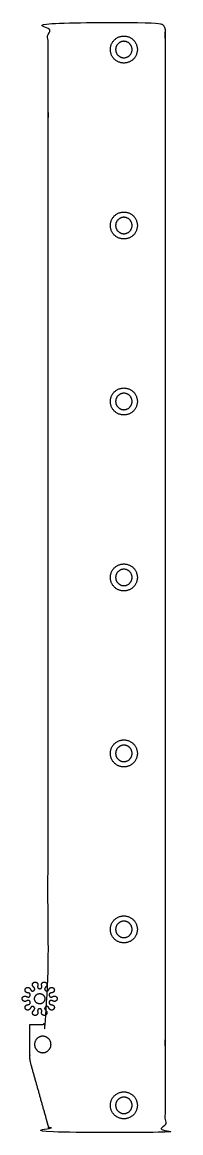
# Model space of a CAD drawing. Header units: millimetres. Extents: x 135 to 565, y 461 to 893.
# Drawn here: x 138.4 to 200, y 460.8 to 893.1 of the extents above; entities that cross this region are included whole.
import ezdxf

# ---------------------------------------------------------------- set-up
doc = ezdxf.new("R2010")
doc.units = ezdxf.units.MM
doc.header["$MEASUREMENT"] = 0
doc.layers.add('Y plates', color=18, linetype='Continuous', true_color=0x000000)

msp = doc.modelspace()

# ---------------------------------------------------------------- linework, layer by layer
at = {"layer": 'Y plates'}
for points, weights, degree, knots in [([(141.351323, 503.0013229999996), (141.351323, 496.4139750957321), (141.351323, 489.8266271914646), (141.351323, 489.0013229999996), (141.5741494169613, 488.2066687378492), (145.0815678603448, 475.6983447555201), (148.5889863037282, 463.1900207731911), (149.2030829054898, 460.9999999999994), (151.4775730952479, 461), (170.1887865476225, 461), (190.9499999999972, 461), (193.9499999999986, 460.9999999999985), (193.9499999999986, 464), (193.9499999999986, 677), (193.9499999999986, 890), (193.9499999999986, 893.0000000000014), (190.9499999999972, 893), (170.5515414527446, 893), (151.4030829054921, 893), (148.4030829054907, 893.0000000000014), (148.4030829054907, 890), (148.40308290549, 696.5006614999998), (148.4030829054892, 503.0013229999996), (145.2772029527446, 503.0013229999996), (141.351323, 503.0013229999996)], [1, 1, 1, 0.9906720607344748, 1, 1, 1, 0.7968667001458771, 1, 1, 1, 0.70710678118638, 1, 1, 1, 0.7071067811863767, 1, 1, 1, 0.7071067811863834, 1, 1, 1, 1, 1], 2, [833.8504369054896, 833.8504369054896, 833.8504369054896, 847.0251327140246, 847.0251327140246, 848.6654477539513, 848.6654477539513, 874.6469914327934, 874.6469914327934, 878.5392228932141, 878.5392228932141, 879.4156896137952, 879.4156896137952, 884.1280785941813, 884.1280785941813, 1310.128078594181, 1310.128078594181, 1314.840467574567, 1314.840467574567, 1315.699942206267, 1315.699942206267, 1320.412331186653, 1320.412331186653, 1707.411008186653, 1707.411008186653, 1715.262768092142, 1715.262768092142, 1715.262768092142]), ([(172.65, 882.5), (172.65, 877.25), (177.9, 877.25), (183.15, 877.25), (183.15, 882.5), (183.15, 887.75), (177.9, 887.75), (172.65, 887.75), (172.65, 882.5)], [1, 0.7071067811865476, 1, 0.7071067811865476, 1, 0.7071067811865476, 1, 0.7071067811865476, 1], 2, [-32.98672286269283, -32.98672286269283, -32.98672286269283, -24.74004214701962, -24.74004214701962, -16.49336143134641, -16.49336143134641, -8.246680715673207, -8.246680715673207, 0, 0, 0]), ([(174.7, 882.5), (174.7, 885.6999999999999), (177.9, 885.7), (181.1, 885.6999999999999), (181.1, 882.5), (181.1, 879.3), (177.9, 879.3), (174.7, 879.3), (174.7, 882.5)], [1, 0.7071067811865476, 1, 0.7071067811865476, 1, 0.7071067811865476, 1, 0.7071067811865476, 1], 2, [0, 0, 0, 5.026548245743669, 5.026548245743669, 10.05309649148734, 10.05309649148734, 15.07964473723101, 15.07964473723101, 20.10619298297468, 20.10619298297468, 20.10619298297468]), ([(172.65, 814), (172.65, 808.7499999999999), (177.9, 808.75), (183.15, 808.7499999999999), (183.15, 814), (183.15, 819.2499999999999), (177.9, 819.25), (172.65, 819.2499999999999), (172.65, 814)], [1, 0.7071067811865476, 1, 0.7071067811865476, 1, 0.7071067811865476, 1, 0.7071067811865476, 1], 2, [-32.98672286269283, -32.98672286269283, -32.98672286269283, -24.74004214701962, -24.74004214701962, -16.49336143134641, -16.49336143134641, -8.246680715673207, -8.246680715673207, 0, 0, 0]), ([(174.7, 814), (174.7, 817.1999999999999), (177.9, 817.1999999999999), (181.1, 817.1999999999999), (181.1, 814), (181.1, 810.8), (177.9, 810.8), (174.7, 810.8), (174.7, 814)], [1, 0.7071067811865476, 1, 0.7071067811865476, 1, 0.7071067811865476, 1, 0.7071067811865476, 1], 2, [0, 0, 0, 5.026548245743669, 5.026548245743669, 10.05309649148734, 10.05309649148734, 15.07964473723101, 15.07964473723101, 20.10619298297468, 20.10619298297468, 20.10619298297468]), ([(172.65, 745.5), (172.65, 740.25), (177.9, 740.25), (183.15, 740.25), (183.15, 745.5), (183.15, 750.75), (177.9, 750.75), (172.65, 750.75), (172.65, 745.5)], [1, 0.7071067811865476, 1, 0.7071067811865476, 1, 0.7071067811865476, 1, 0.7071067811865476, 1], 2, [-32.98672286269283, -32.98672286269283, -32.98672286269283, -24.74004214701962, -24.74004214701962, -16.49336143134641, -16.49336143134641, -8.246680715673207, -8.246680715673207, 0, 0, 0]), ([(174.7, 745.5), (174.7, 748.6999999999999), (177.9, 748.7), (181.1, 748.6999999999999), (181.1, 745.5), (181.1, 742.3), (177.9, 742.3), (174.7, 742.3), (174.7, 745.5)], [1, 0.7071067811865476, 1, 0.7071067811865476, 1, 0.7071067811865476, 1, 0.7071067811865476, 1], 2, [0, 0, 0, 5.026548245743669, 5.026548245743669, 10.05309649148734, 10.05309649148734, 15.07964473723101, 15.07964473723101, 20.10619298297468, 20.10619298297468, 20.10619298297468]), ([(172.65, 677), (172.65, 671.75), (177.9, 671.75), (183.15, 671.75), (183.15, 677), (183.15, 682.25), (177.9, 682.25), (172.65, 682.25), (172.65, 677)], [1, 0.7071067811865476, 1, 0.7071067811865476, 1, 0.7071067811865476, 1, 0.7071067811865476, 1], 2, [-32.98672286269283, -32.98672286269283, -32.98672286269283, -24.74004214701962, -24.74004214701962, -16.49336143134641, -16.49336143134641, -8.246680715673207, -8.246680715673207, 0, 0, 0]), ([(174.7, 677), (174.7, 680.2), (177.9, 680.2), (181.1, 680.2), (181.1, 677), (181.1, 673.8000000000001), (177.9, 673.8000000000001), (174.7, 673.8000000000001), (174.7, 677)], [1, 0.7071067811865476, 1, 0.7071067811865476, 1, 0.7071067811865476, 1, 0.7071067811865476, 1], 2, [0, 0, 0, 5.026548245743669, 5.026548245743669, 10.05309649148734, 10.05309649148734, 15.07964473723101, 15.07964473723101, 20.10619298297468, 20.10619298297468, 20.10619298297468]), ([(172.65, 608.5), (172.65, 603.25), (177.9, 603.25), (183.15, 603.25), (183.15, 608.5), (183.15, 613.75), (177.9, 613.75), (172.65, 613.75), (172.65, 608.5)], [1, 0.7071067811865476, 1, 0.7071067811865476, 1, 0.7071067811865476, 1, 0.7071067811865476, 1], 2, [-32.98672286269283, -32.98672286269283, -32.98672286269283, -24.74004214701962, -24.74004214701962, -16.49336143134641, -16.49336143134641, -8.246680715673207, -8.246680715673207, 0, 0, 0]), ([(174.7, 608.5), (174.7, 611.7), (177.9, 611.7), (181.1, 611.7), (181.1, 608.5), (181.1, 605.3000000000001), (177.9, 605.3), (174.7, 605.3000000000001), (174.7, 608.5)], [1, 0.7071067811865476, 1, 0.7071067811865476, 1, 0.7071067811865476, 1, 0.7071067811865476, 1], 2, [0, 0, 0, 5.026548245743669, 5.026548245743669, 10.05309649148734, 10.05309649148734, 15.07964473723101, 15.07964473723101, 20.10619298297468, 20.10619298297468, 20.10619298297468]), ([(172.65, 540), (172.65, 534.75), (177.9, 534.75), (183.15, 534.75), (183.15, 540), (183.15, 545.25), (177.9, 545.25), (172.65, 545.25), (172.65, 540)], [1, 0.7071067811865476, 1, 0.7071067811865476, 1, 0.7071067811865476, 1, 0.7071067811865476, 1], 2, [-32.98672286269283, -32.98672286269283, -32.98672286269283, -24.74004214701962, -24.74004214701962, -16.49336143134641, -16.49336143134641, -8.246680715673207, -8.246680715673207, 0, 0, 0]), ([(174.7, 540), (174.7, 543.1999999999999), (177.9, 543.2), (181.1, 543.1999999999999), (181.1, 540), (181.1, 536.8), (177.9, 536.8), (174.7, 536.8), (174.7, 540)], [1, 0.7071067811865476, 1, 0.7071067811865476, 1, 0.7071067811865476, 1, 0.7071067811865476, 1], 2, [0, 0, 0, 5.026548245743669, 5.026548245743669, 10.05309649148734, 10.05309649148734, 15.07964473723101, 15.07964473723101, 20.10619298297468, 20.10619298297468, 20.10619298297468]), ([(150.5395558495081, 512.0133227481748), (150.7304208621039, 511.9438535648271), (150.9359226979987, 511.920170152253), (151.1421809484521, 511.9473245660731), (151.3345507608655, 512.0233887748664), (151.5009322581686, 512.1398903534965), (151.6673137554718, 512.2563919321268), (151.8045850819938, 512.4111449337204), (151.9006463606646, 512.5956769331408), (151.948677, 512.7968856960522), (151.948677, 513), (151.9486770000001, 513.2031143039478), (151.9006463606646, 513.4043230668592), (151.8045850819938, 513.5888550662797), (151.6673137554718, 513.7436080678732), (151.5009322581686, 513.8601096465035), (151.3345507608655, 513.9766112251339), (151.1421809484521, 514.052675433927), (150.9359226979987, 514.0798298477472), (150.7304208621039, 514.0561464351729), (150.5395558495081, 513.9866772518252), (150.2576302750093, 513.8840647344292), (150.012354340583, 513.6807581585033), (149.4966216197726, 513.4803681814724), (149.2274711438835, 513.6508142701697), (149.0427610468916, 513.887232413196), (148.9521360823166, 514.0032270782714), (148.8820942694181, 514.1342752146663), (148.8360379317903, 514.2760220467659), (148.8156747868289, 514.4232117608562), (148.8208119698086, 514.5703214338256), (148.8312824794625, 514.8701576002738), (148.9488440912536, 515.1662540630298), (149.4838669001504, 515.3072752535264), (149.8017999064359, 515.2869663555322), (150.0901966117803, 515.3696627800578), (150.2854426120624, 515.4256486697266), (150.4656178503117, 515.5272793349271), (150.6165233161804, 515.6704832749602), (150.7274443434716, 515.8450926512605), (150.7935718925517, 516.0371409986129), (150.8596994416318, 516.2291893459656), (150.879792745544, 516.4350732154775), (150.8490427646546, 516.6408261419336), (150.7696328246563, 516.8318391520057), (150.6502452322661, 516.9961620757001), (150.530857639876, 517.1604849993945), (150.3737324929316, 517.2950346065475), (150.1875520981501, 517.3878607271655), (149.9855357300687, 517.4323724740929), (149.7824523614133, 517.4288276407071), (149.5793689927578, 517.4252828073214), (149.3790291251547, 517.373747906176), (149.1962017313297, 517.2744807306486), (149.0438680143506, 517.1345294989334), (148.9302879369896, 516.9661401094372), (148.7625194804971, 516.7174131440938), (148.6835876882585, 516.4087650921035), (148.3841374257735, 515.9435061077661), (148.066204419488, 515.9231972097718), (147.7778077141436, 516.0058936342973), (147.6363106242119, 516.0464672719335), (147.5026174453468, 516.1113178966925), (147.3820403880401, 516.1989222567277), (147.279050314476, 516.3060320805253), (147.1967374865687, 516.4280658663884), (147.0289690300762, 516.6767928317317), (146.9500372378375, 516.985440883722), (147.2999896065785, 517.4140079401105), (147.5691400824675, 517.5844540288078), (147.7538501794594, 517.8208721718341), (147.8788998314877, 517.9809284275564), (147.9649276550113, 518.1690537107246), (148.0028395774216, 518.3736081392005), (147.9899437572324, 518.5800678360155), (147.9305588819336, 518.774307010885), (147.8711740066348, 518.9685461857543), (147.7664143287889, 519.1469202827666), (147.6205985358856, 519.295303511637), (147.4440799145885, 519.4031602913154), (147.2509067322661, 519.465926063036), (147.0577335499438, 519.5286918347565), (146.8515303610359, 519.5451889093915), (146.6463454329113, 519.5108527281749), (146.456747409594, 519.4281212460086), (146.2945331138628, 519.3058840064757), (146.1323188181315, 519.1836467669428), (146.0005319154614, 519.0241973364895), (145.9109692286313, 518.8364252586988), (145.8699899328214, 518.6336628215902), (145.8770785198022, 518.4306722493884), (145.8875490294562, 518.1308360829403), (146.0051106412474, 517.8347396201843), (146.0363226594171, 517.282324746986), (145.7910467249907, 517.0790181710599), (145.509121150492, 516.9764056536641), (145.3707990142481, 516.9260605133311), (145.224520719679, 516.899942891988), (145.075479280321, 516.8999428919881), (144.9292009857519, 516.9260605133313), (144.790878849508, 516.9764056536641), (144.5089532750093, 517.0790181710599), (144.2636773405831, 517.282324746986), (144.2948893587528, 517.8347396201843), (144.4124509705438, 518.1308360829403), (144.4229214801977, 518.4306722493884), (144.4300100671786, 518.6336628215902), (144.3890307713687, 518.8364252586988), (144.2994680845387, 519.0241973364895), (144.1676811818685, 519.1836467669428), (144.0054668861372, 519.3058840064757), (143.843252590406, 519.4281212460086), (143.6536545670887, 519.510852728175), (143.4484696389641, 519.5451889093916), (143.2422664500563, 519.5286918347565), (143.0490932677341, 519.465926063036), (142.8559200854117, 519.4031602913155), (142.6794014641144, 519.295303511637), (142.5335856712112, 519.1469202827666), (142.4288259933652, 518.9685461857545), (142.3694411180664, 518.774307010885), (142.3100562427677, 518.5800678360156), (142.2971604225785, 518.3736081392007), (142.3350723449887, 518.1690537107245), (142.4211001685123, 517.9809284275564), (142.5461498205406, 517.8208721718341), (142.7308599175325, 517.5844540288078), (143.0000103934216, 517.4140079401105), (143.3499627621626, 516.985440883722), (143.2710309699238, 516.6767928317317), (143.1032625134313, 516.4280658663884), (143.0209496855241, 516.306032080525), (142.9179596119599, 516.1989222567277), (142.7973825546533, 516.1113178966925), (142.6636893757883, 516.0464672719337), (142.5221922858565, 516.0058936342973), (142.233795580512, 515.9231972097718), (141.9158625742265, 515.9435061077661), (141.6164123117416, 516.4087650921035), (141.537480519503, 516.7174131440938), (141.3697120630105, 516.9661401094372), (141.2561319856494, 517.1345294989333), (141.1037982686704, 517.2744807306486), (140.9209708748454, 517.373747906176), (140.7206310072423, 517.4252828073214), (140.5175476385867, 517.4288276407071), (140.3144642699313, 517.432372474093), (140.1124479018499, 517.3878607271656), (139.9262675070684, 517.2950346065473), (139.7691423601241, 517.1604849993945), (139.649754767734, 516.9961620757001), (139.5303671753438, 516.8318391520057), (139.4509572353455, 516.6408261419338), (139.4202072544561, 516.4350732154775), (139.4403005583683, 516.2291893459656), (139.5064281074484, 516.0371409986129), (139.5725556565285, 515.8450926512604), (139.6834766838197, 515.6704832749602), (139.8343821496884, 515.5272793349271), (140.0145573879376, 515.4256486697265), (140.2098033882197, 515.3696627800578), (140.4982000935642, 515.2869663555322), (140.8161330998497, 515.3072752535264), (141.3511559087464, 515.1662540630298), (141.4687175205376, 514.8701576002738), (141.4791880301915, 514.5703214338256), (141.4843252131712, 514.4232117608559), (141.4639620682098, 514.2760220467658), (141.417905730582, 514.1342752146663), (141.3478639176834, 514.0032270782716), (141.2572389531084, 513.887232413196), (141.0725288561165, 513.6508142701697), (140.8033783802276, 513.4803681814724), (140.2876456594171, 513.6807581585033), (140.0423697249906, 513.8840647344292), (139.7604441504919, 513.9866772518252), (139.5695791378962, 514.056146435173), (139.3640773020014, 514.0798298477472), (139.1578190515479, 514.052675433927), (138.9654492391346, 513.9766112251338), (138.7990677418314, 513.8601096465035), (138.6326862445283, 513.7436080678733), (138.4954149180062, 513.5888550662797), (138.3993536393354, 513.4043230668592), (138.351323, 513.2031143039478), (138.351323, 513), (138.351323, 512.7968856960523), (138.3993536393354, 512.5956769331408), (138.4954149180062, 512.4111449337204), (138.6326862445282, 512.2563919321268), (138.7990677418314, 512.1398903534965), (138.9654492391346, 512.0233887748662), (139.157819051548, 511.9473245660732), (139.3640773020013, 511.9201701522529), (139.5695791378962, 511.9438535648272), (139.7604441504919, 512.0133227481748), (140.0423697249906, 512.1159352655708), (140.2876456594171, 512.3192418414967), (140.8033783802276, 512.5196318185276), (141.0725288561165, 512.3491857298303), (141.2572389531084, 512.112767586804), (141.3478639176834, 511.9967729217283), (141.417905730582, 511.8657247853336), (141.4639620682098, 511.7239779532342), (141.4843252131713, 511.5767882391442), (141.4791880301915, 511.4296785661744), (141.4687175205376, 511.1298423997262), (141.3511559087464, 510.8337459369703), (140.8161330998497, 510.6927247464736), (140.4982000935642, 510.7130336444678), (140.2098033882197, 510.6303372199423), (140.0145573879376, 510.5743513302735), (139.8343821496884, 510.4727206650728), (139.6834766838197, 510.3295167250399), (139.5725556565286, 510.1549073487396), (139.5064281074484, 509.962859001387), (139.4403005583683, 509.7708106540344), (139.4202072544561, 509.5649267845226), (139.4509572353455, 509.3591738580664), (139.5303671753438, 509.1681608479943), (139.649754767734, 509.0038379242999), (139.7691423601241, 508.8395150006056), (139.9262675070684, 508.7049653934526), (140.1124479018499, 508.6121392728344), (140.3144642699312, 508.5676275259072), (140.5175476385867, 508.5711723592929), (140.7206310072422, 508.5747171926786), (140.9209708748454, 508.6262520938241), (141.1037982686704, 508.7255192693515), (141.2561319856494, 508.8654705010667), (141.3697120630103, 509.0338598905628), (141.537480519503, 509.2825868559062), (141.6164123117416, 509.5912349078965), (141.9158625742265, 510.0564938922339), (142.233795580512, 510.0768027902282), (142.5221922858565, 509.9941063657026), (142.6636893757882, 509.9535327280663), (142.7973825546533, 509.8886821033074), (142.91795961196, 509.8010777432724), (143.0209496855241, 509.6939679194751), (143.1032625134313, 509.5719341336117), (143.2710309699238, 509.3232071682683), (143.3499627621626, 509.014559116278), (143.0000103934216, 508.5859920598895), (142.7308599175325, 508.4155459711922), (142.5461498205406, 508.1791278281659), (142.4211001685123, 508.0190715724437), (142.3350723449888, 507.8309462892756), (142.2971604225784, 507.6263918607996), (142.3100562427676, 507.4199321639845), (142.3694411180664, 507.225692989115), (142.4288259933653, 507.0314538142458), (142.5335856712112, 506.8530797172335), (142.6794014641144, 506.704696488363), (142.8559200854117, 506.5968397086845), (143.0490932677341, 506.534073936964), (143.2422664500563, 506.4713081652435), (143.4484696389641, 506.4548110906086), (143.6536545670887, 506.4891472718251), (143.843252590406, 506.5718787539915), (144.0054668861372, 506.6941159935242), (144.1676811818685, 506.8163532330572), (144.2994680845387, 506.9758026635107), (144.3890307713687, 507.1635747413011), (144.4300100671786, 507.3663371784098), (144.4229214801977, 507.5693277506115), (144.4124509705438, 507.8691639170598), (144.2948893587528, 508.1652603798157), (144.2636773405831, 508.717675253014), (144.5089532750093, 508.92098182894), (144.790878849508, 509.0235943463359), (144.9292009857518, 509.0739394866687), (145.075479280321, 509.1000571080118), (145.224520719679, 509.1000571080119), (145.3707990142481, 509.0739394866689), (145.509121150492, 509.0235943463359), (145.7910467249907, 508.92098182894), (146.0363226594171, 508.717675253014), (146.0051106412474, 508.1652603798157), (145.8875490294562, 507.8691639170598), (145.8770785198025, 507.5693277506116), (145.8699899328214, 507.3663371784098), (145.9109692286313, 507.1635747413011), (146.0005319154614, 506.9758026635105), (146.1323188181315, 506.8163532330571), (146.2945331138628, 506.6941159935242), (146.456747409594, 506.5718787539915), (146.6463454329113, 506.4891472718251), (146.8515303610359, 506.4548110906086), (147.0577335499438, 506.4713081652435), (147.2509067322661, 506.534073936964), (147.4440799145884, 506.5968397086845), (147.6205985358856, 506.704696488363), (147.7664143287889, 506.8530797172336), (147.8711740066348, 507.0314538142458), (147.9305588819336, 507.225692989115), (147.9899437572324, 507.4199321639844), (148.0028395774216, 507.6263918607995), (147.9649276550113, 507.8309462892756), (147.8788998314877, 508.0190715724438), (147.7538501794595, 508.1791278281659), (147.5691400824675, 508.4155459711922), (147.2999896065785, 508.5859920598895), (146.9500372378375, 509.014559116278), (147.0289690300762, 509.3232071682683), (147.1967374865687, 509.5719341336116), (147.279050314476, 509.6939679194749), (147.3820403880401, 509.8010777432723), (147.5026174453469, 509.8886821033075), (147.6363106242119, 509.9535327280665), (147.7778077141436, 509.9941063657026), (148.066204419488, 510.0768027902282), (148.3841374257735, 510.0564938922339), (148.6835876882585, 509.5912349078965), (148.7625194804971, 509.2825868559062), (148.9302879369896, 509.0338598905628), (149.0438680143506, 508.8654705010667), (149.1962017313297, 508.7255192693514), (149.3790291251548, 508.6262520938241), (149.5793689927578, 508.5747171926786), (149.7824523614133, 508.5711723592929), (149.9855357300688, 508.5676275259072), (150.1875520981501, 508.6121392728345), (150.3737324929316, 508.7049653934527), (150.530857639876, 508.8395150006056), (150.6502452322661, 509.0038379242999), (150.7696328246563, 509.1681608479943), (150.8490427646546, 509.3591738580664), (150.879792745544, 509.5649267845226), (150.8596994416319, 509.7708106540344), (150.7935718925517, 509.962859001387), (150.7274443434716, 510.1549073487396), (150.6165233161804, 510.3295167250399), (150.4656178503117, 510.4727206650729), (150.2854426120625, 510.5743513302735), (150.0901966117803, 510.6303372199422), (149.8017999064359, 510.7130336444678), (149.4838669001504, 510.6927247464736), (148.9488440912536, 510.8337459369703), (148.8312824794625, 511.1298423997262), (148.8208119698086, 511.4296785661744), (148.8156747868288, 511.5767882391439), (148.8360379317904, 511.7239779532342), (148.8820942694181, 511.8657247853337), (148.9521360823167, 511.9967729217286), (149.0427610468916, 512.112767586804), (149.2274711438835, 512.3491857298303), (149.4966216197726, 512.5196318185276), (150.012354340583, 512.3192418414967), (150.2576302750093, 512.1159352655708), (150.5395558495081, 512.0133227481748)], [1, 0.9548043332712887, 0.9322064999069329, 0.9322064999069329, 0.9548043332712887, 1, 0.9548043332712887, 0.9322064999069329, 0.9322064999069329, 0.9548043332712887, 1, 0.9548043332712887, 0.9322064999069329, 0.9322064999069329, 0.9548043332712887, 1, 0.9548043332712887, 0.9322064999069329, 0.9322064999069329, 0.9548043332712887, 1, 1, 1, 1, 1, 1, 0.9758770483143634, 0.9638155724715451, 0.9638155724715449, 0.9758770483143632, 1, 1, 1, 1, 1, 1, 0.9548043332712887, 0.9322064999069329, 0.9322064999069329, 0.9548043332712887, 1, 0.9548043332712887, 0.9322064999069329, 0.9322064999069329, 0.9548043332712887, 1, 0.9548043332712887, 0.9322064999069329, 0.9322064999069329, 0.9548043332712887, 1, 0.9548043332712887, 0.9322064999069329, 0.9322064999069329, 0.9548043332712887, 1, 1, 1, 1, 1, 1, 0.9758770483143634, 0.9638155724715451, 0.9638155724715449, 0.9758770483143632, 1, 1, 1, 1, 1, 1, 0.9548043332712887, 0.9322064999069329, 0.9322064999069329, 0.9548043332712887, 1, 0.9548043332712887, 0.9322064999069329, 0.9322064999069329, 0.9548043332712887, 1, 0.9548043332712887, 0.9322064999069329, 0.9322064999069329, 0.9548043332712887, 1, 0.9548043332712887, 0.9322064999069329, 0.9322064999069329, 0.9548043332712887, 1, 1, 1, 1, 1, 1, 0.9758770483143634, 0.9638155724715451, 0.9638155724715449, 0.9758770483143632, 1, 1, 1, 1, 1, 1, 0.9548043332712887, 0.9322064999069329, 0.9322064999069329, 0.9548043332712887, 1, 0.9548043332712887, 0.9322064999069329, 0.9322064999069329, 0.9548043332712887, 1, 0.9548043332712887, 0.9322064999069329, 0.9322064999069329, 0.9548043332712887, 1, 0.9548043332712887, 0.9322064999069329, 0.9322064999069329, 0.9548043332712887, 1, 1, 1, 1, 1, 1, 0.9758770483143634, 0.9638155724715451, 0.9638155724715449, 0.9758770483143632, 1, 1, 1, 1, 1, 1, 0.9548043332712887, 0.9322064999069329, 0.9322064999069329, 0.9548043332712887, 1, 0.9548043332712887, 0.9322064999069329, 0.9322064999069329, 0.9548043332712887, 1, 0.9548043332712887, 0.9322064999069329, 0.9322064999069329, 0.9548043332712887, 1, 0.9548043332712887, 0.9322064999069329, 0.9322064999069329, 0.9548043332712887, 1, 1, 1, 1, 1, 1, 0.9758770483143634, 0.9638155724715451, 0.9638155724715449, 0.9758770483143632, 1, 1, 1, 1, 1, 1, 0.9548043332712887, 0.9322064999069329, 0.9322064999069329, 0.9548043332712887, 1, 0.9548043332712887, 0.9322064999069329, 0.9322064999069329, 0.9548043332712887, 1, 0.9548043332712887, 0.9322064999069329, 0.9322064999069329, 0.9548043332712887, 1, 0.9548043332712887, 0.9322064999069329, 0.9322064999069329, 0.9548043332712887, 1, 1, 1, 1, 1, 1, 0.9758770483143634, 0.9638155724715451, 0.9638155724715449, 0.9758770483143632, 1, 1, 1, 1, 1, 1, 0.9548043332712887, 0.9322064999069329, 0.9322064999069329, 0.9548043332712887, 1, 0.9548043332712887, 0.9322064999069329, 0.9322064999069329, 0.9548043332712887, 1, 0.9548043332712887, 0.9322064999069329, 0.9322064999069329, 0.9548043332712887, 1, 0.9548043332712887, 0.9322064999069329, 0.9322064999069329, 0.9548043332712887, 1, 1, 1, 1, 1, 1, 0.9758770483143634, 0.9638155724715451, 0.9638155724715449, 0.9758770483143632, 1, 1, 1, 1, 1, 1, 0.9548043332712887, 0.9322064999069329, 0.9322064999069329, 0.9548043332712887, 1, 0.9548043332712887, 0.9322064999069329, 0.9322064999069329, 0.9548043332712887, 1, 0.9548043332712887, 0.9322064999069329, 0.9322064999069329, 0.9548043332712887, 1, 0.9548043332712887, 0.9322064999069329, 0.9322064999069329, 0.9548043332712887, 1, 1, 1, 1, 1, 1, 0.9758770483143634, 0.9638155724715451, 0.9638155724715449, 0.9758770483143632, 1, 1, 1, 1, 1, 1, 0.9548043332712887, 0.9322064999069329, 0.9322064999069329, 0.9548043332712887, 1, 0.9548043332712887, 0.9322064999069329, 0.9322064999069329, 0.9548043332712887, 1, 0.9548043332712887, 0.9322064999069329, 0.9322064999069329, 0.9548043332712887, 1, 0.9548043332712887, 0.9322064999069329, 0.9322064999069329, 0.9548043332712887, 1, 1, 1, 1, 1, 1, 0.9758770483143634, 0.9638155724715451, 0.9638155724715449, 0.9758770483143632, 1, 1, 1, 1, 1, 1, 0.9548043332712887, 0.9322064999069329, 0.9322064999069329, 0.9548043332712887, 1, 0.9548043332712887, 0.9322064999069329, 0.9322064999069329, 0.9548043332712887, 1, 0.9548043332712887, 0.9322064999069329, 0.9322064999069329, 0.9548043332712887, 1, 0.9548043332712887, 0.9322064999069329, 0.9322064999069329, 0.9548043332712887, 1, 1, 1, 1, 1, 1, 0.9758770483143634, 0.9638155724715451, 0.9638155724715449, 0.9758770483143632, 1, 1, 1, 1, 1, 1], 5, [2.733038285837619, 2.733038285837619, 2.733038285837619, 2.733038285837619, 2.733038285837619, 2.733038285837619, 3.740965928864344, 3.740965928864344, 3.740965928864344, 3.740965928864344, 3.740965928864344, 4.748893571891069, 4.748893571891069, 4.748893571891069, 4.748893571891069, 4.748893571891069, 5.756821214917794, 5.756821214917794, 5.756821214917794, 5.756821214917794, 5.756821214917794, 6.76474885794452, 6.76474885794452, 6.76474885794452, 6.76474885794452, 6.76474885794452, 7.76474885794452, 7.76474885794452, 7.76474885794452, 7.76474885794452, 7.76474885794452, 8.497787143782139, 8.497787143782139, 8.497787143782139, 8.497787143782139, 8.497787143782139, 9.497787143782139, 9.497787143782139, 9.497787143782139, 9.497787143782139, 9.497787143782139, 10.50571478680886, 10.50571478680886, 10.50571478680886, 10.50571478680886, 10.50571478680886, 11.51364242983559, 11.51364242983559, 11.51364242983559, 11.51364242983559, 11.51364242983559, 12.52157007286231, 12.52157007286231, 12.52157007286231, 12.52157007286231, 12.52157007286231, 13.52949771588904, 13.52949771588904, 13.52949771588904, 13.52949771588904, 13.52949771588904, 14.52949771588904, 14.52949771588904, 14.52949771588904, 14.52949771588904, 14.52949771588904, 15.26253600172666, 15.26253600172666, 15.26253600172666, 15.26253600172666, 15.26253600172666, 16.26253600172666, 16.26253600172666, 16.26253600172666, 16.26253600172666, 16.26253600172666, 17.27046364475338, 17.27046364475338, 17.27046364475338, 17.27046364475338, 17.27046364475338, 18.27839128778011, 18.27839128778011, 18.27839128778011, 18.27839128778011, 18.27839128778011, 19.28631893080684, 19.28631893080684, 19.28631893080684, 19.28631893080684, 19.28631893080684, 20.29424657383356, 20.29424657383356, 20.29424657383356, 20.29424657383356, 20.29424657383356, 21.29424657383356, 21.29424657383356, 21.29424657383356, 21.29424657383356, 21.29424657383356, 22.02728485967118, 22.02728485967118, 22.02728485967118, 22.02728485967118, 22.02728485967118, 23.02728485967118, 23.02728485967118, 23.02728485967118, 23.02728485967118, 23.02728485967118, 24.03521250269791, 24.03521250269791, 24.03521250269791, 24.03521250269791, 24.03521250269791, 25.04314014572463, 25.04314014572463, 25.04314014572463, 25.04314014572463, 25.04314014572463, 26.05106778875136, 26.05106778875136, 26.05106778875136, 26.05106778875136, 26.05106778875136, 27.05899543177808, 27.05899543177808, 27.05899543177808, 27.05899543177808, 27.05899543177808, 28.05899543177808, 28.05899543177808, 28.05899543177808, 28.05899543177808, 28.05899543177808, 28.7920337176157, 28.7920337176157, 28.7920337176157, 28.7920337176157, 28.7920337176157, 29.7920337176157, 29.7920337176157, 29.7920337176157, 29.7920337176157, 29.7920337176157, 30.79996136064243, 30.79996136064243, 30.79996136064243, 30.79996136064243, 30.79996136064243, 31.80788900366915, 31.80788900366915, 31.80788900366915, 31.80788900366915, 31.80788900366915, 32.81581664669588, 32.81581664669588, 32.81581664669588, 32.81581664669588, 32.81581664669588, 33.8237442897226, 33.8237442897226, 33.8237442897226, 33.8237442897226, 33.8237442897226, 34.8237442897226, 34.8237442897226, 34.8237442897226, 34.8237442897226, 34.8237442897226, 35.55678257556022, 35.55678257556022, 35.55678257556022, 35.55678257556022, 35.55678257556022, 36.55678257556022, 36.55678257556022, 36.55678257556022, 36.55678257556022, 36.55678257556022, 37.56471021858695, 37.56471021858695, 37.56471021858695, 37.56471021858695, 37.56471021858695, 38.57263786161367, 38.57263786161367, 38.57263786161367, 38.57263786161367, 38.57263786161367, 39.5805655046404, 39.5805655046404, 39.5805655046404, 39.5805655046404, 39.5805655046404, 40.58849314766712, 40.58849314766712, 40.58849314766712, 40.58849314766712, 40.58849314766712, 41.58849314766712, 41.58849314766712, 41.58849314766712, 41.58849314766712, 41.58849314766712, 42.32153143350474, 42.32153143350474, 42.32153143350474, 42.32153143350474, 42.32153143350474, 43.32153143350474, 43.32153143350474, 43.32153143350474, 43.32153143350474, 43.32153143350474, 44.32945907653146, 44.32945907653146, 44.32945907653146, 44.32945907653146, 44.32945907653146, 45.33738671955819, 45.33738671955819, 45.33738671955819, 45.33738671955819, 45.33738671955819, 46.34531436258492, 46.34531436258492, 46.34531436258492, 46.34531436258492, 46.34531436258492, 47.35324200561164, 47.35324200561164, 47.35324200561164, 47.35324200561164, 47.35324200561164, 48.35324200561164, 48.35324200561164, 48.35324200561164, 48.35324200561164, 48.35324200561164, 49.08628029144926, 49.08628029144926, 49.08628029144926, 49.08628029144926, 49.08628029144926, 50.08628029144926, 50.08628029144926, 50.08628029144926, 50.08628029144926, 50.08628029144926, 51.09420793447598, 51.09420793447598, 51.09420793447598, 51.09420793447598, 51.09420793447598, 52.10213557750271, 52.10213557750271, 52.10213557750271, 52.10213557750271, 52.10213557750271, 53.11006322052943, 53.11006322052943, 53.11006322052943, 53.11006322052943, 53.11006322052943, 54.11799086355616, 54.11799086355616, 54.11799086355616, 54.11799086355616, 54.11799086355616, 55.11799086355616, 55.11799086355616, 55.11799086355616, 55.11799086355616, 55.11799086355616, 55.85102914939377, 55.85102914939377, 55.85102914939377, 55.85102914939377, 55.85102914939377, 56.85102914939377, 56.85102914939377, 56.85102914939377, 56.85102914939377, 56.85102914939377, 57.8589567924205, 57.8589567924205, 57.8589567924205, 57.8589567924205, 57.8589567924205, 58.86688443544723, 58.86688443544723, 58.86688443544723, 58.86688443544723, 58.86688443544723, 59.87481207847395, 59.87481207847395, 59.87481207847395, 59.87481207847395, 59.87481207847395, 60.88273972150068, 60.88273972150068, 60.88273972150068, 60.88273972150068, 60.88273972150068, 61.88273972150068, 61.88273972150068, 61.88273972150068, 61.88273972150068, 61.88273972150068, 62.61577800733829, 62.61577800733829, 62.61577800733829, 62.61577800733829, 62.61577800733829, 63.61577800733829, 63.61577800733829, 63.61577800733829, 63.61577800733829, 63.61577800733829, 64.62370565036503, 64.62370565036503, 64.62370565036503, 64.62370565036503, 64.62370565036503, 65.63163329339174, 65.63163329339174, 65.63163329339174, 65.63163329339174, 65.63163329339174, 66.63956093641846, 66.63956093641846, 66.63956093641846, 66.63956093641846, 66.63956093641846, 67.6474885794452, 67.6474885794452, 67.6474885794452, 67.6474885794452, 67.6474885794452, 68.6474885794452, 68.6474885794452, 68.6474885794452, 68.6474885794452, 68.6474885794452, 69.38052686528282, 69.38052686528282, 69.38052686528282, 69.38052686528282, 69.38052686528282, 70.38052686528282, 70.38052686528282, 70.38052686528282, 70.38052686528282, 70.38052686528282, 70.38052686528282]), ([(145.15, 515), (143.15, 514.9999999999999), (143.15, 513), (143.15, 510.9999999999999), (145.15, 511), (147.15, 510.9999999999999), (147.15, 513), (147.15, 514.9999999999999), (145.15, 515)], [1, 0.7071067811865476, 1, 0.7071067811865476, 1, 0.7071067811865476, 1, 0.7071067811865476, 1], 2, [0, 0, 0, 3.141592653589793, 3.141592653589793, 6.283185307179586, 6.283185307179586, 9.42477796076938, 9.42477796076938, 12.56637061435917, 12.56637061435917, 12.56637061435917]), ([(143.151323, 495.2013229999996), (143.1513229999999, 498.4013229999996), (146.351323, 498.4013229999996), (149.551323, 498.4013229999996), (149.551323, 495.2013229999996), (149.551323, 492.0013229999997), (146.351323, 492.0013229999996), (143.1513229999999, 492.0013229999997), (143.151323, 495.2013229999996)], [1, 0.7071067811865476, 1, 0.7071067811865476, 1, 0.7071067811865476, 1, 0.7071067811865476, 1], 2, [0, 0, 0, 5.026548245743669, 5.026548245743669, 10.05309649148734, 10.05309649148734, 15.07964473723101, 15.07964473723101, 20.10619298297468, 20.10619298297468, 20.10619298297468]), ([(172.65, 471.5), (172.65, 466.25), (177.9, 466.25), (183.15, 466.25), (183.15, 471.5), (183.15, 476.75), (177.9, 476.75), (172.65, 476.75), (172.65, 471.5)], [1, 0.7071067811865476, 1, 0.7071067811865476, 1, 0.7071067811865476, 1, 0.7071067811865476, 1], 2, [-32.98672286269283, -32.98672286269283, -32.98672286269283, -24.74004214701962, -24.74004214701962, -16.49336143134641, -16.49336143134641, -8.246680715673207, -8.246680715673207, 0, 0, 0]), ([(174.7, 471.5), (174.7, 474.7), (177.9, 474.7), (181.1, 474.7), (181.1, 471.5), (181.1, 468.3), (177.9, 468.3), (174.7, 468.3), (174.7, 471.5)], [1, 0.7071067811865476, 1, 0.7071067811865476, 1, 0.7071067811865476, 1, 0.7071067811865476, 1], 2, [0, 0, 0, 5.026548245743669, 5.026548245743669, 10.05309649148734, 10.05309649148734, 15.07964473723101, 15.07964473723101, 20.10619298297468, 20.10619298297468, 20.10619298297468])]:
    msp.add_rational_spline(points, weights, degree=degree, knots=knots, dxfattribs=at)

doc.saveas('drawing.dxf')
